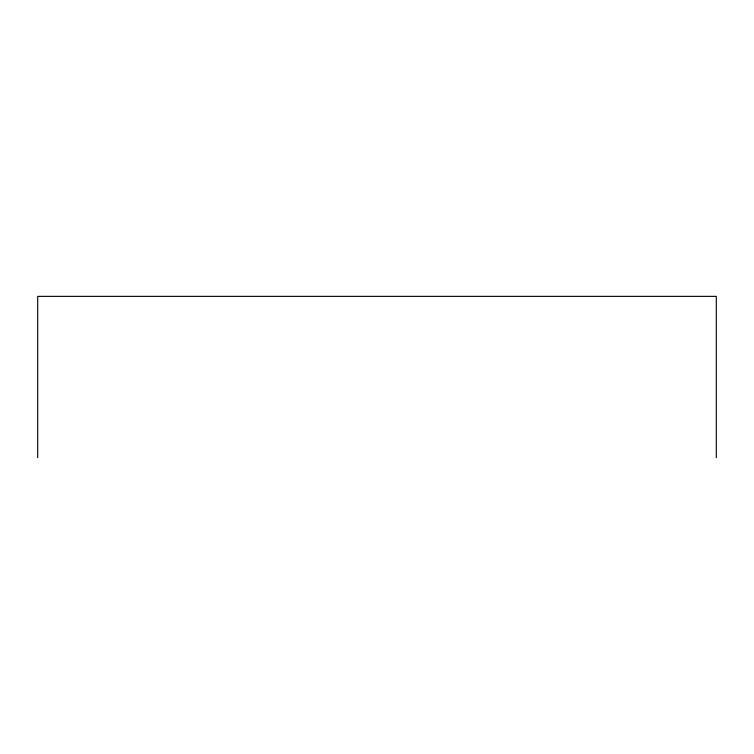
<?xml version="1.0" encoding="UTF-8"?>
<svg xmlns="http://www.w3.org/2000/svg" width="754" height="754" viewBox="0 0 754 754"><rect width="100%" height="100%" fill="white"/><g stroke="black" fill="none" stroke-linecap="round" stroke-linejoin="round"><path stroke-width="1.13" d="M716.3 457.631L716.3 296.369L37.7 296.369L37.7 457.631"/></g></svg>
